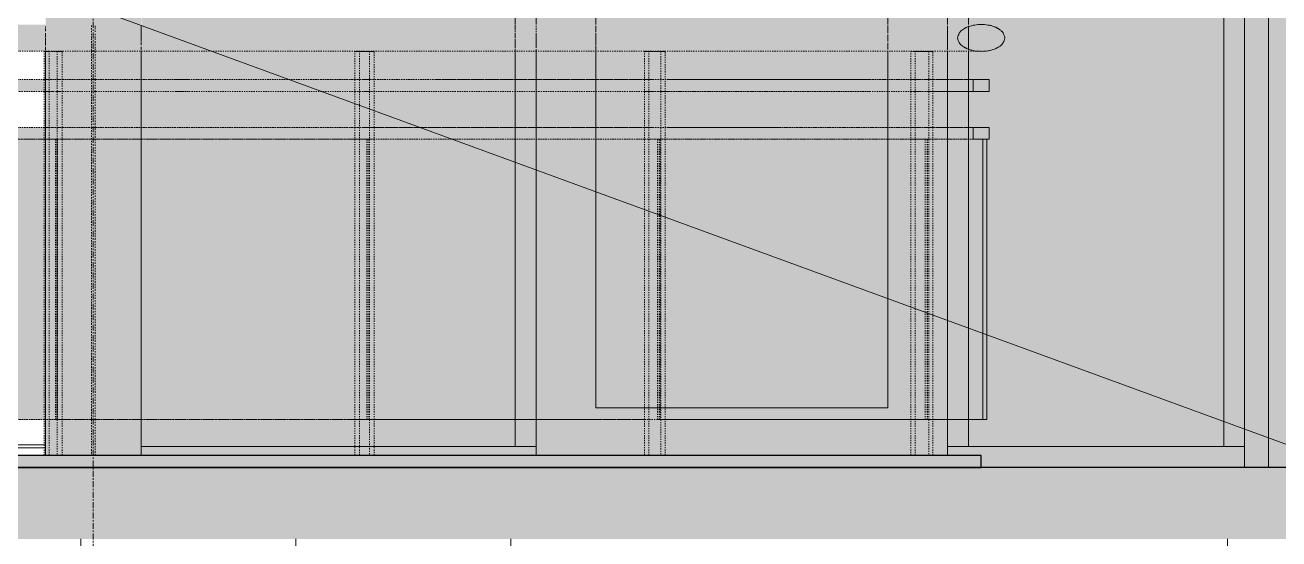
# Model space of a CAD drawing. Header units: inches. Extents: x -23445 to -32, y -314 to 853.
# Drawn here: x -7540.8 to -7435.8, y -6 to 37.1 of the extents above; entities that cross this region are included whole.
import ezdxf

# ---------------------------------------------------------------- set-up
doc = ezdxf.new("R2010")
doc.units = ezdxf.units.IN
doc.header["$MEASUREMENT"] = 0
for name, pattern in [('Dash 1_16_', [0.125, 0.0625, -0.0625]), ('Grid Line 1_2_', [0.875, 0.5, -0.125, 0.125, -0.125]), ('Hidden 1_8_', [0.1875, 0.125, -0.0625])]:
    doc.linetypes.add(name, pattern=pattern)
for name, color, linetype, lineweight in [('A-ANNO-IDEN', 131, 'Continuous', 9), ('A-DOOR', 31, 'Continuous', 9), ('A-DOOR-FRAM', 31, 'Continuous', 9), ('A-DOOR-GLAZ', 31, 'Continuous', 9), ('A-FLOR', 192, 'Continuous', 9), ('A-FLOR-HRAL', 11, 'Continuous', 9), ('A-FLOR-LEVL', 51, 'Continuous', 9), ('A-FLOR-PATT', 8, 'Continuous', 25), ('A-GLAZ-CURT', 52, 'Continuous', 9), ('A-GLAZ-CWMG', 51, 'Continuous', 9), ('A-WALL-PATT', 111, 'Continuous', 25), ('C-TOPO', 7, 'Continuous', 9), ('S-COLS', 52, 'Continuous', 9), ('S-GRID', 1, 'Continuous', 9)]:
    doc.layers.add(name, color=color, linetype=linetype, lineweight=lineweight)

# ---------------------------------------------------------------- blocks, each defined once
blk = doc.blocks.new('Struct_Xcel_Sports Complex_rvt-4-Building Section - North_South looking West _ Fitness Center')
at = {"layer": 'A-FLOR-PATT', "lineweight": 9}
h = blk.add_hatch(dxfattribs=at)
h.set_pattern_fill('FP_51', style=0, pattern_type=2)
h.set_pattern_definition([(50, (-21606.15, 72.08), (55.0854, -4.8198), [5.76, -63.36]), (355, (-21606.15, 72.08), (-10.6557, 57.7685), [4.608, -50.688]), (100.451, (-21601.557, 71.68), (44.4295, 52.9487), [4.895, -53.848]), (46.184, (-21606.15, 87.44), (81.9644, -12.712), [8.64, -95.04]), (96.636, (-21599.32, 86.38), (71.7815, 74.8124), [7.343, -80.772]), (351.184, (-21606.15, 87.44), (71.782, 74.8124), [6.912, -76.032]), (21, (-21598.47, 83.6), (45.842, -30.9215), [5.76, -63.36]), (326, (-21598.47, 83.6), (18.687, 55.6915), [4.608, -50.688]), (71.451, (-21594.65, 81.025), (64.529, 24.77), [4.895, -53.848]), (37.5, (-21606.148, 72.082), (0.9339, 25.5668), [2.534, -47.539, 2.534, -48.922, -50.88]), (37.5, (-21606.148, 72.082), (0.9339, 25.5668), [-101.53, 2.534, -48.346]), (7.5, (-21606.148, 72.082), (20.20404, 30.2913), [2.534, -26.803, 2.534, -46.387, -19.392]), (7.5, (-21606.148, 72.082), (20.20404, 30.2913), [-78.259, 2.534, -16.858]), (327.5, (-21623.274, 72.082), (40.9978, -1.7324), [2.534, -16.666, 2.534, -57.37, -79.488]), (327.5, (-21623.274, 72.082), (40.9978, -1.7324), [-79.104, 2.534, -76.954]), (317.5, (-21630.954, 72.082), (44.7889, 7.6878), [2.534, -22.426, 2.534, -37.248, -56.448]), (317.5, (-21630.954, 72.082), (44.7889, 7.6878), [-64.742, 2.534, -53.914])])
h.paths.add_polyline_path([(-21132.3, -6), (-21132.3, 0), (-22790.8, 0), (-22790.8, -6), (-21136.06, -6)], flags=0)
at = {"layer": 'A-FLOR', "color": 250, "lineweight": 25}
blk.add_line((-21132.3, 0), (-22790.8, 0), dxfattribs=at)
blk = doc.blocks.new('W-Wide Flange-Column - B1_E-1528731-Building Section - North_South looking West _ Fitness Center')
at = {"layer": 'S-COLS', "linetype": 'Hidden 1_8_'}
for p, q in [((-21385.21, 37.04), (-21385.21, 36.91)), ((-21385.21, 36.82), (-21385.21, 36.44)), ((-21384.9, 36.9), (-21384.9, 37.04)), ((-21384.9, 36.5), (-21384.9, 36.84)), ((-21385.21, 36.35), (-21385.21, 36)), ((-21385.21, 35.95), (-21385.21, 35.15)), ((-21384.9, 36), (-21384.9, 36.37)), ((-21384.9, 35.6), (-21384.9, 35.97)), ((-21385.21, 35.06), (-21385.21, 34.95)), ((-21385.21, 34.88), (-21385.21, 32.5)), ((-21384.9, 35.14), (-21384.9, 35.53)), ((-21384.9, 34.95), (-21384.9, 35.08)), ((-21384.9, 32.5), (-21384.9, 34.88)), ((-21385.21, 32.5), (-21385.21, 31.5)), ((-21385.21, 31.5), (-21385.21, 28.5)), ((-21384.9, 31.5), (-21384.9, 32.5)), ((-21384.9, 28.5), (-21384.9, 31.5)), ((-21385.21, 28.5), (-21385.21, 4)), ((-21384.9, 4), (-21384.9, 28.5)), ((-21385.21, 4), (-21385.21, 1)), ((-21384.9, 1), (-21384.9, 4))]:
    blk.add_line(p, q, dxfattribs=at)
blk = doc.blocks.new('Single-Glass 1 - 2_  10 7_16_ x96_-1318953-Building Section - North_South looking West _ Fitness Center')
at = {"layer": 'A-DOOR'}
h = blk.add_hatch(color=256, dxfattribs=at)
h.paths.add_polyline_path([(-21286.68, 0), (-21252.24, 0), (-21252.25, 96), (-21286.68, 96), (-21286.68, 21.29)], flags=0)
h.paths.add_polyline_path([(-21256.24, 4), (-21282.68, 4), (-21282.68, 92), (-21256.24, 92), (-21256.24, 21.29)], flags=0)
at = {"layer": 'A-DOOR-FRAM'}
blk.add_hatch(color=256, dxfattribs=at).paths.add_polyline_path([(-21252.24, 0), (-21249.24, 0), (-21249.24, 96.2), (-21288.68, 96.2), (-21288.68, 0), (-21286.68, 0), (-21286.68, 96), (-21252.24, 96), (-21252.24, 61.6)], flags=0)
at = {"layer": 'A-DOOR-GLAZ'}
blk.add_hatch(color=256, dxfattribs=at).paths.add_polyline_path([(-21256.24, 4), (-21256.24, 92), (-21282.68, 92), (-21282.68, 4)], flags=0)
at = {"layer": 'A-DOOR', "linetype": 'Dash 1_16_'}
for p in [(-21252.24, 96), (-21252.24, 0)]:
    blk.add_line(p, (-21286.68, 48), dxfattribs=at)
at = {"layer": 'A-DOOR'}
for p, q in [((-21282.68, 4), (-21282.68, 92)), ((-21282.68, 92), (-21256.24, 92)), ((-21256.24, 92), (-21256.24, 4)), ((-21256.24, 4), (-21282.68, 4))]:
    blk.add_line(p, q, dxfattribs=at)
at = {"layer": 'A-DOOR-FRAM'}
for p, q in [((-21286.68, 96), (-21252.24, 96)), ((-21286.68, 0), (-21286.68, 96)), ((-21252.24, 96), (-21252.24, 0)), ((-21249.24, 0), (-21249.24, 96.2))]:
    blk.add_line(p, q, dxfattribs=at)
at = {"layer": 'A-DOOR-GLAZ'}
for p, q in [((-21282.68, 92), (-21256.24, 92)), ((-21282.68, 92), (-21282.68, 4)), ((-21256.24, 92), (-21256.24, 4)), ((-21282.68, 4), (-21256.24, 4))]:
    blk.add_line(p, q, dxfattribs=at)
blk = doc.blocks.new('Railing - 2_ 8_-V165-Building Section - North_South looking West _ Fitness Center')
at = {"layer": 'A-FLOR-HRAL', "linetype": 'Dash 1_16_', "transparency": 33554432}
for points in [[(-21388.23, 4), (-21388.23, 27.5), (-21415.84, 27.5), (-21415.84, 4), (-21388.75, 4)], [(-21388.21, 4), (-21388.1, 4), (-21388.1, 27.5), (-21388.23, 27.5), (-21388.23, 4)]]:
    blk.add_hatch(color=256, dxfattribs=at).paths.add_polyline_path(points, flags=0)
at = {"layer": 'A-FLOR-HRAL', "linetype": 'Dash 1_16_'}
for p, q in [((-21415.63, 27.5), (-21415.84, 27.5)), ((-21415.84, 27.5), (-21415.84, 4)), ((-21415.84, 27.5), (-21415.71, 27.5)), ((-21415.71, 4), (-21415.71, 27.5)), ((-21415.71, 27.5), (-21415.51, 27.5)), ((-21389.17, 27.5), (-21415.63, 27.5)), ((-21415.51, 27.5), (-21389.17, 27.5)), ((-21389.17, 27.5), (-21388.23, 27.5)), ((-21388.23, 27.5), (-21389.17, 27.5)), ((-21388.23, 4), (-21388.23, 27.5)), ((-21388.21, 27.5), (-21388.1, 27.5)), ((-21388.21, 27.5), (-21388.1, 27.5)), ((-21388.1, 27.5), (-21388.1, 4)), ((-21415.84, 4), (-21415.63, 4)), ((-21415.71, 4), (-21415.84, 4)), ((-21415.51, 4), (-21415.71, 4)), ((-21415.63, 4), (-21389.17, 4)), ((-21389.17, 4), (-21415.51, 4)), ((-21388.23, 4), (-21389.17, 4)), ((-21389.17, 4), (-21388.23, 4)), ((-21388.1, 4), (-21388.21, 4)), ((-21388.21, 4), (-21388.1, 4))]:
    blk.add_line(p, q, dxfattribs=at)
blk = doc.blocks.new('Railing - 2_ x 1_2_-V166-Building Section - North_South looking West _ Fitness Center')
at = {"layer": 'A-FLOR-HRAL', "linetype": 'Dash 1_16_', "transparency": 33554432}
for points in [[(-21388.75, 1), (-21388.75, 34.87), (-21389.17, 34.87), (-21389.17, 1)], [(-21388.01, 1), (-21387.66, 1), (-21387.66, 34.87), (-21388.75, 34.87), (-21388.75, 1)]]:
    blk.add_hatch(color=256, dxfattribs=at).paths.add_polyline_path(points, flags=0)
at = {"layer": 'A-FLOR-HRAL', "linetype": 'Dash 1_16_'}
for p, q in [((-21389.17, 34.87), (-21388.08, 34.87)), ((-21388.75, 34.87), (-21389.17, 34.87)), ((-21389.17, 1), (-21389.17, 34.87)), ((-21387.66, 34.87), (-21388.75, 34.87)), ((-21388.75, 1), (-21388.75, 34.87)), ((-21388.08, 34.87), (-21388.08, 32.5)), ((-21388.08, 34.87), (-21387.66, 34.87)), ((-21387.66, 32.5), (-21387.66, 34.87)), ((-21388.08, 32.43), (-21388.08, 31.5)), ((-21388.08, 31.5), (-21388.08, 28.5)), ((-21387.66, 31.5), (-21387.66, 32.5)), ((-21387.66, 28.5), (-21387.66, 31.5)), ((-21388.08, 28.43), (-21388.08, 4)), ((-21387.66, 4), (-21387.66, 28.5)), ((-21388.08, 4), (-21388.08, 1)), ((-21387.66, 1), (-21387.66, 4))]:
    blk.add_line(p, q, dxfattribs=at)
blk = doc.blocks.new('Railing - 2_ 8_-V167-Building Section - North_South looking West _ Fitness Center')
at = {"layer": 'A-FLOR-HRAL', "linetype": 'Dash 1_16_', "transparency": 33554432}
for points in [[(-21388.21, 4), (-21362.15, 4), (-21362.15, 27.5), (-21388.21, 27.5), (-21388.21, 21.29)], [(-21362.13, 4), (-21362, 4), (-21362, 27.5), (-21362.15, 27.5), (-21362.15, 4)]]:
    blk.add_hatch(color=256, dxfattribs=at).paths.add_polyline_path(points, flags=0)
at = {"layer": 'A-FLOR-HRAL', "linetype": 'Dash 1_16_'}
for p, q in [((-21388.01, 27.5), (-21388.21, 27.5)), ((-21388.21, 27.5), (-21388.21, 4)), ((-21388.21, 27.5), (-21388.06, 27.5)), ((-21388.06, 4), (-21388.06, 27.5)), ((-21388.06, 27.5), (-21387.81, 27.5)), ((-21363.17, 27.5), (-21388.01, 27.5)), ((-21387.81, 27.5), (-21363.17, 27.5)), ((-21363.17, 27.5), (-21362.15, 27.5)), ((-21362.15, 27.5), (-21363.17, 27.5)), ((-21362.15, 4), (-21362.15, 27.5)), ((-21362.13, 27.5), (-21362, 27.5)), ((-21362.13, 27.5), (-21362, 27.5)), ((-21362, 27.5), (-21362, 4)), ((-21388.21, 4), (-21388.01, 4)), ((-21388.06, 4), (-21388.21, 4)), ((-21387.88, 4), (-21388.06, 4)), ((-21388.01, 4), (-21363.17, 4)), ((-21363.17, 4), (-21387.88, 4)), ((-21362.15, 4), (-21363.17, 4)), ((-21363.17, 4), (-21362.15, 4)), ((-21362, 4), (-21362.13, 4)), ((-21362.13, 4), (-21362, 4))]:
    blk.add_line(p, q, dxfattribs=at)
blk = doc.blocks.new('Railing - 2_ x 1_2_-V168-Building Section - North_South looking West _ Fitness Center')
at = {"layer": 'A-FLOR-HRAL', "linetype": 'Dash 1_16_', "transparency": 33554432}
for points in [[(-21362.78, 1), (-21362.78, 34.87), (-21363.17, 34.87), (-21363.17, 1)], [(-21361.95, 1), (-21361.55, 1), (-21361.55, 34.87), (-21362.78, 34.87), (-21362.78, 1)]]:
    blk.add_hatch(color=256, dxfattribs=at).paths.add_polyline_path(points, flags=0)
at = {"layer": 'A-FLOR-HRAL', "linetype": 'Dash 1_16_'}
for p, q in [((-21363.17, 34.87), (-21361.94, 34.87)), ((-21362.78, 34.87), (-21363.17, 34.87)), ((-21363.17, 1), (-21363.17, 34.87)), ((-21361.55, 34.87), (-21362.78, 34.87)), ((-21362.78, 1), (-21362.78, 34.87)), ((-21361.94, 34.87), (-21361.94, 32.5)), ((-21361.94, 34.87), (-21361.55, 34.87)), ((-21361.55, 32.5), (-21361.55, 34.87)), ((-21361.94, 32.5), (-21361.94, 31.5)), ((-21361.94, 31.5), (-21361.94, 28.5)), ((-21361.55, 31.5), (-21361.55, 32.5)), ((-21361.55, 28.5), (-21361.55, 31.5)), ((-21361.94, 28.5), (-21361.94, 4)), ((-21361.55, 4), (-21361.55, 28.5)), ((-21361.94, 4), (-21361.94, 1)), ((-21361.55, 1), (-21361.55, 4))]:
    blk.add_line(p, q, dxfattribs=at)
blk = doc.blocks.new('Railing - 2_ 8_-V169-Building Section - North_South looking West _ Fitness Center')
at = {"layer": 'A-FLOR-HRAL', "linetype": 'Dash 1_16_', "transparency": 33554432}
for points in [[(-21362.13, 4), (-21337.82, 4), (-21337.82, 27.5), (-21362.13, 27.5), (-21362.13, 21.29)], [(-21337.8, 4), (-21337.65, 4), (-21337.65, 27.5), (-21337.82, 27.5), (-21337.82, 4)]]:
    blk.add_hatch(color=256, dxfattribs=at).paths.add_polyline_path(points, flags=0)
at = {"layer": 'A-FLOR-HRAL', "linetype": 'Dash 1_16_'}
for p, q in [((-21361.95, 27.5), (-21362.13, 27.5)), ((-21362.13, 27.5), (-21362.13, 4)), ((-21362.13, 27.5), (-21361.97, 27.5)), ((-21361.97, 4), (-21361.97, 27.5)), ((-21361.97, 27.5), (-21361.79, 27.5)), ((-21338.92, 27.5), (-21361.95, 27.5)), ((-21361.79, 27.5), (-21338.92, 27.5)), ((-21338.92, 27.5), (-21337.82, 27.5)), ((-21337.82, 27.5), (-21338.92, 27.5)), ((-21337.82, 4), (-21337.82, 27.5)), ((-21337.8, 27.5), (-21337.65, 27.5)), ((-21337.8, 27.5), (-21337.65, 27.5)), ((-21337.65, 27.5), (-21337.65, 4)), ((-21362.13, 4), (-21361.95, 4)), ((-21361.97, 4), (-21362.13, 4)), ((-21361.79, 4), (-21361.97, 4)), ((-21361.95, 4), (-21338.92, 4)), ((-21338.92, 4), (-21361.79, 4)), ((-21337.82, 4), (-21338.92, 4)), ((-21338.92, 4), (-21337.82, 4)), ((-21337.65, 4), (-21337.8, 4)), ((-21337.8, 4), (-21337.65, 4))]:
    blk.add_line(p, q, dxfattribs=at)
blk = doc.blocks.new('Railing - 2_ x 1_2_-V170-Building Section - North_South looking West _ Fitness Center')
at = {"layer": 'A-FLOR-HRAL', "linetype": 'Dash 1_16_', "transparency": 33554432}
for points in [[(-21338.56, 1), (-21338.56, 34.87), (-21338.92, 34.87), (-21338.92, 1)], [(-21337.63, 1), (-21337.19, 1), (-21337.19, 34.87), (-21338.56, 34.87), (-21338.56, 1)]]:
    blk.add_hatch(color=256, dxfattribs=at).paths.add_polyline_path(points, flags=0)
at = {"layer": 'A-FLOR-HRAL', "linetype": 'Dash 1_16_'}
for p, q in [((-21338.92, 34.87), (-21337.56, 34.87)), ((-21338.56, 34.87), (-21338.92, 34.87)), ((-21338.92, 1), (-21338.92, 34.87)), ((-21337.19, 34.87), (-21338.56, 34.87)), ((-21338.56, 1), (-21338.56, 34.87)), ((-21337.56, 34.87), (-21337.56, 32.5)), ((-21337.56, 34.87), (-21337.19, 34.87)), ((-21337.19, 32.5), (-21337.19, 34.87)), ((-21337.56, 32.44), (-21337.56, 31.5)), ((-21337.56, 31.5), (-21337.56, 28.5)), ((-21337.19, 31.5), (-21337.19, 32.5)), ((-21337.19, 28.5), (-21337.19, 31.5)), ((-21337.56, 28.44), (-21337.56, 4)), ((-21337.19, 4), (-21337.19, 28.5)), ((-21337.56, 4), (-21337.56, 1)), ((-21337.19, 1), (-21337.19, 4))]:
    blk.add_line(p, q, dxfattribs=at)
blk = doc.blocks.new('Railing - 2_ 8_-V171-Building Section - North_South looking West _ Fitness Center')
at = {"layer": 'A-FLOR-HRAL', "linetype": 'Dash 1_16_', "transparency": 33554432}
for points in [[(-21315.43, 4), (-21315.43, 27.5), (-21337.8, 27.5), (-21337.8, 4), (-21316.27, 4)], [(-21315.42, 4), (-21315.25, 4), (-21315.25, 27.5), (-21315.43, 27.5), (-21315.43, 4)]]:
    blk.add_hatch(color=256, dxfattribs=at).paths.add_polyline_path(points, flags=0)
at = {"layer": 'A-FLOR-HRAL', "linetype": 'Dash 1_16_'}
for p, q in [((-21337.63, 27.5), (-21337.8, 27.5)), ((-21337.8, 27.5), (-21337.8, 4)), ((-21337.8, 27.5), (-21337.62, 27.5)), ((-21316.61, 27.5), (-21337.63, 27.5)), ((-21337.62, 4), (-21337.62, 27.5)), ((-21337.62, 27.5), (-21337.46, 27.5)), ((-21337.46, 27.5), (-21316.61, 27.5)), ((-21316.61, 27.5), (-21315.43, 27.5)), ((-21315.43, 27.5), (-21316.61, 27.5)), ((-21315.43, 4), (-21315.43, 27.5)), ((-21315.42, 27.5), (-21315.25, 27.5)), ((-21315.42, 27.5), (-21315.25, 27.5)), ((-21315.25, 27.5), (-21315.25, 4)), ((-21337.8, 4), (-21337.63, 4)), ((-21337.62, 4), (-21337.8, 4)), ((-21337.63, 4), (-21316.61, 4)), ((-21337.46, 4), (-21337.62, 4)), ((-21316.61, 4), (-21337.46, 4)), ((-21315.43, 4), (-21316.61, 4)), ((-21316.61, 4), (-21315.43, 4)), ((-21315.25, 4), (-21315.42, 4)), ((-21315.42, 4), (-21315.25, 4))]:
    blk.add_line(p, q, dxfattribs=at)
blk = doc.blocks.new('Railing - 2_ x 1_2_-V172-Building Section - North_South looking West _ Fitness Center')
at = {"layer": 'A-FLOR-HRAL', "linetype": 'Dash 1_16_', "transparency": 33554432}
for points in [[(-21316.27, 1), (-21316.27, 34.87), (-21316.61, 34.87), (-21316.61, 1)], [(-21315.27, 1), (-21314.78, 1), (-21314.78, 34.87), (-21316.27, 34.87), (-21316.27, 1)]]:
    blk.add_hatch(color=256, dxfattribs=at).paths.add_polyline_path(points, flags=0)
at = {"layer": 'A-FLOR-HRAL', "linetype": 'Dash 1_16_'}
for p, q in [((-21316.61, 34.87), (-21315.12, 34.87)), ((-21316.27, 34.87), (-21316.61, 34.87)), ((-21316.61, 1), (-21316.61, 34.87)), ((-21314.78, 34.87), (-21316.27, 34.87)), ((-21316.27, 1), (-21316.27, 34.87)), ((-21315.12, 34.87), (-21315.12, 32.5)), ((-21315.12, 34.87), (-21314.78, 34.87)), ((-21314.78, 32.5), (-21314.78, 34.87)), ((-21315.12, 32.5), (-21315.12, 31.5)), ((-21315.12, 31.5), (-21315.12, 28.5)), ((-21314.78, 31.5), (-21314.78, 32.5)), ((-21314.78, 28.5), (-21314.78, 31.5)), ((-21315.12, 28.5), (-21315.12, 4)), ((-21314.78, 4), (-21314.78, 28.5)), ((-21315.12, 4), (-21315.12, 1)), ((-21314.78, 1), (-21314.78, 4))]:
    blk.add_line(p, q, dxfattribs=at)
blk = doc.blocks.new('Railing - 2_ 8_-V173-Building Section - North_South looking West _ Fitness Center')
at = {"layer": 'A-FLOR-HRAL', "linetype": 'Dash 1_16_', "transparency": 33554432}
for points in [[(-21315.27, 4), (-21310.59, 4), (-21310.59, 27.5), (-21315.42, 27.5), (-21315.42, 4)], [(-21310.59, 4), (-21310.27, 4), (-21310.35, 27.5), (-21310.59, 27.5), (-21310.59, 21.29)]]:
    blk.add_hatch(color=256, dxfattribs=at).paths.add_polyline_path(points, flags=0)
at = {"layer": 'A-FLOR-HRAL', "linetype": 'Dash 1_16_'}
for p, q in [((-21315.42, 27.5), (-21315.22, 27.5)), ((-21315.27, 27.5), (-21315.42, 27.5)), ((-21315.42, 27.5), (-21315.42, 4)), ((-21310.59, 27.5), (-21315.27, 27.5)), ((-21315.22, 4), (-21315.22, 27.5)), ((-21315.22, 27.5), (-21315.08, 27.5)), ((-21315.08, 27.5), (-21310.27, 27.5)), ((-21315.22, 4), (-21315.42, 4)), ((-21315.42, 4), (-21315.27, 4)), ((-21315.27, 4), (-21310.59, 4)), ((-21315.08, 4), (-21315.22, 4)), ((-21310.27, 4), (-21315.08, 4))]:
    blk.add_line(p, q, dxfattribs=at)
at = {"layer": 'A-FLOR-HRAL'}
for p, q in [((-21310.27, 27.5), (-21310.59, 27.5)), ((-21310.59, 27.5), (-21310.59, 4)), ((-21310.27, 4), (-21310.27, 27.5)), ((-21310.59, 4), (-21310.27, 4))]:
    blk.add_line(p, q, dxfattribs=at)
blk = doc.blocks.new('Railing - Railing-939582-Building Section - North_South looking West _ Fitness Center')
at = {"layer": 'A-FLOR-HRAL', "linetype": 'Dash 1_16_', "transparency": 33554432}
for points in [[(-21433.03, 36), (-21312.71, 36), (-21312.39, 36.58), (-21311.82, 36.92), (-21311.25, 37.07), (-21311.18, 37.11), (-21339.64, 37.12), (-21584.05, 37.12), (-21584.05, 36), (-21434.84, 36)], [(-21310.45, 34.89), (-21309.91, 34.98), (-21309.4, 35.17), (-21308.96, 35.5), (-21308.75, 36), (-21308.96, 36.5), (-21309.39, 36.83), (-21310.35, 37.1), (-21310.45, 37.11), (-21311, 37.11), (-21311.55, 37.02), (-21312.06, 36.83), (-21312.54, 36.41), (-21312.71, 36), (-21312.5, 35.5), (-21312.06, 35.17), (-21311.55, 34.98), (-21311.01, 34.89)], [(-21513.33, 34.88), (-21445.43, 34.88), (-21360.63, 34.88), (-21328.04, 34.88), (-21311.01, 34.89), (-21311.55, 34.98), (-21312.06, 35.17), (-21312.5, 35.5), (-21312.71, 36), (-21584.05, 36), (-21584.05, 34.88), (-21513.69, 34.88)], [(-21311.39, 31.5), (-21311.39, 32.5), (-21584.05, 32.5), (-21584.05, 31.5), (-21315.19, 31.5)], [(-21310.35, 31.5), (-21310.07, 31.5), (-21310.07, 32.5), (-21311.39, 32.5), (-21311.39, 31.5)], [(-21445.1, 27.5), (-21311.39, 27.5), (-21311.39, 28.5), (-21584.05, 28.5), (-21584.05, 27.5), (-21445.56, 27.5)], [(-21310.35, 27.5), (-21310.07, 27.5), (-21310.07, 28.5), (-21311.39, 28.5), (-21311.39, 27.5)]]:
    blk.add_hatch(color=256, dxfattribs=at).paths.add_polyline_path(points, flags=0)
at = {"layer": 'A-FLOR-HRAL', "linetype": 'Dash 1_16_'}
for p, q in [((-21416.03, 32.5), (-21389.16, 32.5)), ((-21389.16, 31.5), (-21416.03, 31.5)), ((-21389.15, 32.5), (-21415.56, 32.5)), ((-21389.15, 31.5), (-21410.08, 31.5)), ((-21389.16, 32.5), (-21388.86, 32.5)), ((-21388.86, 31.5), (-21389.16, 31.5)), ((-21387.93, 32.5), (-21389.15, 32.5)), ((-21387.93, 31.5), (-21389.15, 31.5)), ((-21388.86, 32.5), (-21388.48, 32.5)), ((-21388.48, 31.5), (-21388.86, 31.5)), ((-21388.48, 32.5), (-21363.14, 32.5)), ((-21363.14, 31.5), (-21388.48, 31.5)), ((-21378.14, 32.5), (-21387.93, 32.5)), ((-21387.83, 31.5), (-21387.93, 31.5)), ((-21378.14, 31.5), (-21387.83, 31.5)), ((-21377.08, 32.5), (-21378.12, 32.5)), ((-21377.08, 31.5), (-21378.12, 31.5)), ((-21366.6, 32.5), (-21377.08, 32.5)), ((-21363.14, 31.5), (-21377.08, 31.5)), ((-21363.14, 32.5), (-21366.6, 32.5)), ((-21363.14, 32.5), (-21362.47, 32.5)), ((-21361.86, 32.5), (-21363.14, 32.5)), ((-21361.86, 31.5), (-21363.14, 31.5)), ((-21362.47, 31.5), (-21363.14, 31.5)), ((-21362.47, 32.5), (-21338.91, 32.5)), ((-21338.91, 31.5), (-21362.47, 31.5)), ((-21356.4, 32.5), (-21361.86, 32.5)), ((-21338.9, 31.5), (-21361.86, 31.5)), ((-21346.5, 32.5), (-21356.4, 32.5)), ((-21338.9, 32.5), (-21346.5, 32.5)), ((-21338.91, 32.5), (-21338.22, 32.5)), ((-21338.22, 31.5), (-21338.91, 31.5)), ((-21337.53, 32.5), (-21338.9, 32.5)), ((-21337.53, 31.5), (-21338.9, 31.5)), ((-21338.22, 32.5), (-21316.57, 32.5)), ((-21316.57, 31.5), (-21338.22, 31.5)), ((-21336.9, 32.5), (-21337.53, 32.5)), ((-21336.9, 31.5), (-21337.53, 31.5)), ((-21327.62, 32.5), (-21336.9, 32.5)), ((-21327.62, 31.5), (-21336.9, 31.5)), ((-21320.01, 32.5), (-21327.62, 32.5)), ((-21320.01, 31.5), (-21327.62, 31.5)), ((-21316.57, 32.5), (-21319.94, 32.5)), ((-21316.57, 31.5), (-21319.94, 31.5)), ((-21316.57, 32.5), (-21315.9, 32.5)), ((-21315.15, 32.5), (-21316.57, 32.5)), ((-21315.15, 31.5), (-21316.57, 31.5)), ((-21315.9, 31.5), (-21316.57, 31.5)), ((-21315.9, 32.5), (-21311.39, 32.5)), ((-21311.39, 31.5), (-21315.9, 31.5)), ((-21310.07, 32.5), (-21315.15, 32.5)), ((-21310.07, 31.5), (-21315.15, 31.5)), ((-21416.03, 28.5), (-21389.16, 28.5)), ((-21389.15, 28.5), (-21415.56, 28.5)), ((-21389.16, 28.5), (-21388.48, 28.5)), ((-21387.93, 28.5), (-21389.15, 28.5)), ((-21388.48, 28.5), (-21363.14, 28.5)), ((-21363.14, 28.5), (-21387.93, 28.5)), ((-21363.14, 28.5), (-21362.47, 28.5)), ((-21361.86, 28.5), (-21363.14, 28.5)), ((-21362.47, 28.5), (-21338.91, 28.5)), ((-21346.5, 28.5), (-21361.86, 28.5)), ((-21338.9, 28.5), (-21346.5, 28.5)), ((-21338.91, 28.5), (-21338.22, 28.5)), ((-21337.53, 28.5), (-21338.9, 28.5)), ((-21338.22, 28.5), (-21316.57, 28.5)), ((-21336.9, 28.5), (-21337.53, 28.5)), ((-21327.62, 28.5), (-21336.9, 28.5)), ((-21318.67, 28.5), (-21327.62, 28.5)), ((-21316.57, 28.5), (-21318.67, 28.5)), ((-21316.57, 28.5), (-21315.9, 28.5)), ((-21315.15, 28.5), (-21316.57, 28.5)), ((-21315.9, 28.5), (-21311.39, 28.5)), ((-21310.07, 28.5), (-21315.15, 28.5)), ((-21389.16, 27.5), (-21416.03, 27.5)), ((-21389.15, 27.5), (-21415.56, 27.5)), ((-21388.48, 27.5), (-21389.16, 27.5)), ((-21388.22, 27.5), (-21389.15, 27.5)), ((-21363.14, 27.5), (-21388.48, 27.5)), ((-21387.93, 27.5), (-21388.2, 27.5)), ((-21363.14, 27.5), (-21387.93, 27.5)), ((-21362.11, 27.5), (-21363.14, 27.5)), ((-21362.47, 27.5), (-21363.14, 27.5)), ((-21338.91, 27.5), (-21362.47, 27.5)), ((-21361.86, 27.5), (-21362.09, 27.5)), ((-21338.9, 27.5), (-21361.86, 27.5)), ((-21338.22, 27.5), (-21338.91, 27.5)), ((-21337.8, 27.5), (-21338.9, 27.5)), ((-21316.57, 27.5), (-21338.22, 27.5)), ((-21337.53, 27.5), (-21337.79, 27.5)), ((-21316.57, 27.5), (-21337.53, 27.5)), ((-21315.39, 27.5), (-21316.57, 27.5)), ((-21315.9, 27.5), (-21316.57, 27.5)), ((-21311.39, 27.5), (-21315.9, 27.5)), ((-21315.15, 27.5), (-21315.38, 27.5)), ((-21310.34, 27.5), (-21315.15, 27.5)), ((-21310.07, 27.5), (-21310.26, 27.5))]:
    blk.add_line(p, q, dxfattribs=at)
at = {"layer": 'A-FLOR-HRAL'}
for p, q in [((-21310.07, 32.5), (-21311.39, 32.5)), ((-21311.39, 32.5), (-21311.39, 31.5)), ((-21311.39, 31.5), (-21310.07, 31.5)), ((-21310.07, 31.5), (-21310.07, 32.5)), ((-21310.07, 28.5), (-21311.39, 28.5)), ((-21311.39, 28.5), (-21311.39, 27.5)), ((-21310.07, 27.5), (-21310.07, 28.5)), ((-21311.39, 27.5), (-21310.07, 27.5))]:
    blk.add_line(p, q, dxfattribs=at)
at = {"layer": 'A-FLOR-HRAL', "linetype": 'Dash 1_16_', "flags": 128}
blk.add_lwpolyline([(-21310.73, 34.88), (-21318.69, 34.88), (-21326.94, 34.88), (-21335.49, 34.88), (-21344.31, 34.88), (-21353.39, 34.88), (-21362.73, 34.88), (-21372.32, 34.88), (-21382.14, 34.88), (-21392.19, 34.88), (-21402.45, 34.88), (-21412.91, 34.88), (-21423.56, 34.88), (-21434.39, 34.88), (-21445.39, 34.88), (-21456.54, 34.88), (-21467.84, 34.88), (-21479.26, 34.88), (-21490.8, 34.88), (-21502.44, 34.88), (-21514.17, 34.88), (-21525.98, 34.88), (-21537.86, 34.88), (-21549.78, 34.88), (-21561.75, 34.88), (-21573.74, 34.88), (-21584.05, 34.88)], dxfattribs=at)
at = {"layer": 'A-FLOR-HRAL'}
for points in [[(-21308.75, 36), (-21308.76, 36.05), (-21308.78, 36.14), (-21308.82, 36.27), (-21308.87, 36.37), (-21308.92, 36.45), (-21308.96, 36.5), (-21309, 36.55), (-21309.06, 36.61), (-21309.16, 36.69), (-21309.25, 36.75), (-21309.34, 36.8), (-21309.39, 36.83), (-21309.45, 36.86), (-21309.54, 36.9), (-21309.64, 36.94), (-21309.78, 36.99), (-21309.91, 37.03), (-21310.04, 37.06), (-21310.22, 37.09), (-21310.45, 37.12), (-21310.73, 37.13), (-21311, 37.12), (-21311.23, 37.09), (-21311.41, 37.06), (-21311.57, 37.02), (-21311.75, 36.97), (-21311.91, 36.91), (-21312.01, 36.86), (-21312.05, 36.83), (-21312.08, 36.82), (-21312.17, 36.77), (-21312.3, 36.69), (-21312.42, 36.59), (-21312.48, 36.52), (-21312.5, 36.49), (-21312.53, 36.45), (-21312.59, 36.36), (-21312.66, 36.21), (-21312.69, 36.07), (-21312.71, 36)], [(-21312.71, 36), (-21312.7, 35.95), (-21312.68, 35.86), (-21312.63, 35.73), (-21312.59, 35.63), (-21312.54, 35.55), (-21312.5, 35.5), (-21312.46, 35.45), (-21312.39, 35.39), (-21312.3, 35.32), (-21312.2, 35.25), (-21312.12, 35.2), (-21312.06, 35.17), (-21312, 35.14), (-21311.92, 35.1), (-21311.81, 35.06), (-21311.68, 35.01), (-21311.55, 34.98), (-21311.42, 34.94), (-21311.23, 34.91), (-21311.01, 34.88), (-21310.73, 34.87), (-21310.45, 34.88), (-21310.23, 34.91), (-21310.04, 34.94), (-21309.89, 34.98), (-21309.71, 35.03), (-21309.55, 35.09), (-21309.45, 35.14), (-21309.4, 35.16), (-21309.37, 35.18), (-21309.29, 35.23), (-21309.15, 35.31), (-21309.03, 35.41), (-21308.97, 35.48), (-21308.95, 35.51), (-21308.92, 35.55), (-21308.87, 35.64), (-21308.8, 35.79), (-21308.76, 35.93), (-21308.75, 36)]]:
    blk.add_open_spline(points, degree=3, knots=[0, 0, 0, 0, 0.027778, 0.055556, 0.083333, 0.097222, 0.111111, 0.125, 0.138889, 0.166667, 0.194444, 0.208333, 0.222222, 0.236111, 0.25, 0.277778, 0.305556, 0.333333, 0.361111, 0.388889, 0.444444, 0.5, 0.555556, 0.611111, 0.638889, 0.666667, 0.708333, 0.75, 0.770833, 0.776042, 0.78125, 0.791667, 0.833333, 0.875, 0.885417, 0.890625, 0.895833, 0.916667, 0.958333, 1, 1, 1, 1], dxfattribs=at)
for name in ['Railing - 2_ x 1_2_-V166-Building Section - North_South looking West _ Fitness Center', 'Railing - 2_ x 1_2_-V168-Building Section - North_South looking West _ Fitness Center', 'Railing - 2_ x 1_2_-V170-Building Section - North_South looking West _ Fitness Center', 'Railing - 2_ x 1_2_-V172-Building Section - North_South looking West _ Fitness Center', 'Railing - 2_ 8_-V165-Building Section - North_South looking West _ Fitness Center', 'Railing - 2_ 8_-V167-Building Section - North_South looking West _ Fitness Center', 'Railing - 2_ 8_-V169-Building Section - North_South looking West _ Fitness Center', 'Railing - 2_ 8_-V171-Building Section - North_South looking West _ Fitness Center', 'Railing - 2_ 8_-V173-Building Section - North_South looking West _ Fitness Center']:
    blk.add_blockref(name, (0, 0))
blk = doc.blocks.new('System Panel - Interior Glazing-1220302-Building Section - North_South looking West _ Fitness Center')
at = {"layer": 'A-GLAZ-CURT'}
blk.add_hatch(color=256, dxfattribs=at).paths.add_polyline_path([(-21381.05, 1.75), (-21349.74, 1.75), (-21349.74, 96), (-21381.05, 96), (-21381.05, 4)], flags=0)
blk = doc.blocks.new('Door_Single_Storefront - one-1371404-Building Section - North_South looking West _ Fitness Center')
at = {"layer": 'A-DOOR'}
h = blk.add_hatch(color=256, dxfattribs=at)
h.paths.add_polyline_path([(-21347.99, 1), (-21313.55, 1), (-21313.55, 96), (-21347.99, 96), (-21347.99, 1.75)], flags=0)
h.paths.add_polyline_path([(-21337.19, 5), (-21342.99, 5), (-21342.99, 91), (-21318.55, 91), (-21318.55, 5), (-21329.71, 5)], flags=0)
blk.add_hatch(color=256, dxfattribs=at).paths.add_polyline_path([(-21318.55, 5), (-21318.55, 91), (-21342.99, 91), (-21342.99, 5), (-21329.71, 5)], flags=0)
for p, q in [((-21342.99, 37.12), (-21342.99, 91)), ((-21342.99, 91), (-21318.55, 91)), ((-21318.55, 91), (-21318.55, 37.11)), ((-21342.99, 36.47), (-21342.99, 37)), ((-21318.55, 37.05), (-21318.55, 36.41)), ((-21342.99, 35.41), (-21342.99, 36.41)), ((-21318.55, 36.29), (-21318.55, 35.71)), ((-21342.99, 35.12), (-21342.99, 35.35)), ((-21342.99, 34.95), (-21342.99, 35.09)), ((-21342.99, 32.5), (-21342.99, 34.88)), ((-21318.55, 35.6), (-21318.55, 35.03)), ((-21318.55, 34.9), (-21318.55, 32.5)), ((-21342.99, 31.5), (-21342.99, 32.5)), ((-21342.99, 28.5), (-21342.99, 31.5)), ((-21318.55, 32.5), (-21318.55, 31.5)), ((-21318.55, 31.5), (-21318.55, 28.5)), ((-21342.99, 5), (-21342.99, 28.5)), ((-21318.55, 28.5), (-21318.55, 5)), ((-21338.92, 5), (-21342.99, 5)), ((-21337.82, 5), (-21338.92, 5)), ((-21337.65, 5), (-21337.8, 5)), ((-21337.19, 5), (-21337.65, 5)), ((-21318.55, 5), (-21337.19, 5))]:
    blk.add_line(p, q, dxfattribs=at)
blk = doc.blocks.new('System Panel - Interior Glazing-1319791-Building Section - North_South looking West _ Fitness Center')
at = {"layer": 'A-GLAZ-CURT'}
blk.add_hatch(color=256, dxfattribs=at).paths.add_polyline_path([(-21310.27, 1.75), (-21290.43, 1.75), (-21290.43, 96), (-21311.8, 96), (-21311.8, 1.75), (-21310.59, 1.75)], flags=0)
blk = doc.blocks.new('Rectangular Mullion - Interior 1_75_ x 4_5_-1305250-Building Section - North_South looking West _ Fitness Center')
at = {"layer": 'A-GLAZ-CWMG'}
blk.add_hatch(color=256, dxfattribs=at).paths.add_polyline_path([(-21363.17, 1), (-21347.99, 1), (-21347.99, 1.75), (-21381.05, 1.75), (-21381.05, 1), (-21368.45, 1)], flags=0)
for p, q in [((-21363.17, 1.75), (-21381.05, 1.75)), ((-21361.55, 1.75), (-21363.17, 1.75)), ((-21347.99, 1.75), (-21361.55, 1.75)), ((-21347.99, 1.75), (-21347.99, 1))]:
    blk.add_line(p, q, dxfattribs=at)
blk = doc.blocks.new('Rectangular Mullion - Interior 1_75_ x 4_5_-1319789-Building Section - North_South looking West _ Fitness Center')
at = {"layer": 'A-GLAZ-CWMG'}
blk.add_hatch(color=256, dxfattribs=at).paths.add_polyline_path([(-21310.73, 0), (-21288.68, 0), (-21288.68, 1.75), (-21313.55, 1.75), (-21313.55, 1), (-21310.73, 1)], flags=0)
for p, q in [((-21313.55, 1), (-21313.55, 1.75)), ((-21288.68, 1.75), (-21313.55, 1.75)), ((-21288.68, 1.75), (-21288.68, 0))]:
    blk.add_line(p, q, dxfattribs=at)
blk = doc.blocks.new('Rectangular Mullion - Interior 1_75_ x 4_5_-V178-Building Section - North_South looking West _ Fitness Center')
at = {"layer": 'A-GLAZ-CWMG'}
blk.add_hatch(color=256, dxfattribs=at).paths.add_polyline_path([(-21347.99, 1.75), (-21347.99, 96), (-21349.74, 96), (-21349.74, 1.75)], flags=0)
for p, q in [((-21349.74, 96), (-21347.99, 96)), ((-21349.74, 96), (-21349.74, 37.12)), ((-21347.99, 37.12), (-21347.99, 96)), ((-21349.74, 37.08), (-21349.74, 36.97)), ((-21349.74, 36.96), (-21349.74, 36.69)), ((-21347.99, 36.9), (-21347.99, 37)), ((-21347.99, 36.67), (-21347.99, 36.81)), ((-21349.74, 36.62), (-21349.74, 36.48)), ((-21349.74, 36.41), (-21349.74, 36)), ((-21349.74, 35.92), (-21349.74, 35.5)), ((-21347.99, 36.49), (-21347.99, 36.6)), ((-21347.99, 35.16), (-21347.99, 36.41)), ((-21349.74, 35.49), (-21349.74, 35.16)), ((-21349.74, 35.08), (-21349.74, 34.93)), ((-21349.74, 34.88), (-21349.74, 32.5)), ((-21347.99, 34.92), (-21347.99, 35.07)), ((-21347.99, 32.5), (-21347.99, 34.88)), ((-21349.74, 32.5), (-21349.74, 31.5)), ((-21349.74, 31.5), (-21349.74, 28.5)), ((-21347.99, 31.53), (-21347.99, 32.5)), ((-21347.99, 28.5), (-21347.99, 31.5)), ((-21349.74, 28.5), (-21349.74, 4)), ((-21347.99, 27.53), (-21347.99, 28.5)), ((-21347.99, 4), (-21347.99, 27.5)), ((-21349.74, 4), (-21349.74, 1.75)), ((-21347.99, 1.75), (-21347.99, 4)), ((-21347.99, 1.75), (-21349.74, 1.75))]:
    blk.add_line(p, q, dxfattribs=at)
blk = doc.blocks.new('Rectangular Mullion - Interior 1_75_ x 4_5_-V179-Building Section - North_South looking West _ Fitness Center')
at = {"layer": 'A-GLAZ-CWMG'}
blk.add_hatch(color=256, dxfattribs=at).paths.add_polyline_path([(-21311.8, 1.75), (-21311.8, 96), (-21313.55, 96), (-21313.55, 1.75)], flags=0)
for p, q in [((-21313.55, 96), (-21311.8, 96)), ((-21313.55, 96), (-21313.55, 37.12)), ((-21311.8, 37.11), (-21311.8, 96)), ((-21313.55, 37), (-21313.55, 36.43)), ((-21311.8, 34.98), (-21311.8, 37.02)), ((-21313.55, 36.41), (-21313.55, 35)), ((-21313.55, 34.89), (-21313.55, 32.5)), ((-21311.8, 32.5), (-21311.8, 34.89)), ((-21313.55, 32.5), (-21313.55, 31.5)), ((-21313.55, 31.5), (-21313.55, 28.5)), ((-21311.8, 31.55), (-21311.8, 32.5)), ((-21311.8, 28.5), (-21311.8, 31.5)), ((-21313.55, 28.5), (-21313.55, 4)), ((-21311.8, 27.55), (-21311.8, 28.5)), ((-21311.8, 4), (-21311.8, 27.5)), ((-21313.55, 4), (-21313.55, 1.75)), ((-21311.8, 1.75), (-21311.8, 4)), ((-21311.8, 1.75), (-21313.55, 1.75))]:
    blk.add_line(p, q, dxfattribs=at)
blk = doc.blocks.new('Rectangular Mullion - Interior 1_75_ x 4_5_-1220297-Building Section - North_South looking West _ Fitness Center')
at = {"layer": 'A-GLAZ-CWMG'}
blk.add_hatch(color=256, dxfattribs=at).paths.add_polyline_path([(-21288.68, 1.75), (-21288.68, 96), (-21290.43, 96), (-21290.43, 1.75)], flags=0)
for p, q in [((-21290.43, 96), (-21288.68, 96)), ((-21290.43, 96), (-21290.43, 1.75)), ((-21288.68, 1.75), (-21288.68, 96)), ((-21288.68, 1.75), (-21290.43, 1.75))]:
    blk.add_line(p, q, dxfattribs=at)

msp = doc.modelspace()

# ---------------------------------------------------------------- hatches: boundary and pattern name
at = {"layer": 'A-FLOR'}
msp.add_hatch(color=256, dxfattribs=at).paths.add_polyline_path([(-7460.73, 0), (-7460.73, 1), (-8329.38, 1), (-8329.38, 0), (-7479.72, 0)], flags=0)
at = {"layer": 'A-WALL-PATT', "lineweight": 9}
h = msp.add_hatch(dxfattribs=at)
h.set_pattern_fill('FP_53', color=256, style=0, pattern_type=2)
h.set_pattern_definition([(90, (-20550.05, -673.75), (-193, -193), [48, -145]), (180, (-20550.05, -673.75), (-2e-14, -193), [96.25, -96.75]), (270, (-20646.3, -625.75), (-193, -193), [48, -145]), (180, (-20550.05, -625.75), (-2e-14, -193), [96.25, -96.75]), (270, (-20646.55, -625.75), (-193, -193), [48, -145]), (180, (-20646.55, -625.75), (-2e-14, -193), [96.25, -96.75]), (90, (-20742.8, -673.75), (-193, -193), [48, -145]), (180, (-20646.55, -673.75), (-2e-14, -193), [96.25, -96.75]), (90, (-20598.05, -625.5), (-193, -193), [48, -145]), (180, (-20549.8, -625.5), (-2e-14, -193), [48.25, -144.75]), (180, (-20549.8, -577.5), (-2e-14, -193), [48.25, -144.75]), (90, (-20694.55, -625.5), (-193, -193), [48, -145]), (180, (-20598.3, -625.5), (-2e-14, -193), [96.25, -96.75]), (270, (-20598.3, -577.5), (-193, -193), [48, -145]), (180, (-20598.3, -577.5), (-2e-14, -193), [96.25, -96.75]), (180, (-20694.8, -625.5), (-2e-14, -193), [48, -145]), (270, (-20694.8, -577.5), (-193, -193), [48, -145]), (180, (-20694.8, -577.5), (-2e-14, -193), [48, -145]), (90, (-20550.05, -577.25), (-193, -193), [48, -145]), (180, (-20550.05, -577.25), (-2e-14, -193), [96.25, -96.75]), (270, (-20646.3, -529.25), (-193, -193), [48, -145]), (180, (-20550.05, -529.25), (-2e-14, -193), [96.25, -96.75]), (270, (-20646.55, -529.25), (-193, -193), [48, -145]), (180, (-20646.55, -529.25), (-2e-14, -193), [96.25, -96.75]), (270, (-20742.8, -529.25), (-193, -193), [48, -145]), (180, (-20646.55, -577.25), (-2e-14, -193), [96.25, -96.75]), (90, (-20598.05, -529), (-193, -193), [48, -145]), (180, (-20549.8, -529), (-2e-14, -193), [48.25, -144.75]), (180, (-20549.8, -481), (-2e-14, -193), [48.25, -144.75]), (90, (-20694.55, -529), (-193, -193), [48, -145]), (180, (-20598.3, -529), (-2e-14, -193), [96.25, -96.75]), (270, (-20598.3, -481), (-193, -193), [48, -145]), (180, (-20598.3, -481), (-2e-14, -193), [96.25, -96.75]), (180, (-20694.8, -529), (-2e-14, -193), [48, -145]), (270, (-20694.8, -481), (-193, -193), [48, -145]), (180, (-20694.8, -481), (-2e-14, -193), [48, -145])])
h.paths.add_polyline_path([(-7539.06, 1), (-7539.06, 146.25), (-7679.43, 146.25), (-7679.43, 1), (-7539.17, 1)], flags=0)
h.paths.add_polyline_path([(-7580.83, 34.87), (-7580.83, 34.88), (-7579.44, 34.87)], flags=0)
h.paths.add_polyline_path([(-7440.99, 98.25), (-7296.81, 98.25), (-7296.81, 146.25), (-7531.06, 146.25), (-7531.06, 98.25), (-7479.72, 98.25)], flags=0)
at = {"layer": 'C-TOPO'}
h = msp.add_hatch(dxfattribs=at)
h.set_pattern_fill('FP_42', color=256, style=0, pattern_type=2)
h.set_pattern_definition([(0, (-21606.15, 72.08), (48, 48), [48, -48]), (0, (-21606.15, 90.08), (48, 48), [48, -48]), (0, (-21606.15, 108.08), (48, 48), [48, -48]), (90, (-21600.15, 114.08), (-48, 48), [48, -48]), (90, (-21582.15, 114.08), (-48, 48), [48, -48]), (90, (-21564.15, 114.08), (-48, 48), [48, -48])])
h.paths.add_polyline_path([(-9028.96, -99.62), (-7274.95, -99.62), (-7274.95, -48), (-7287.31, -48), (-7287.31, -36), (-7282.31, -36), (-7282.31, -6), (-8940.81, -6), (-8940.81, -36), (-8935.81, -36), (-8935.81, -48), (-8953.81, -48), (-8953.81, -36), (-8950.81, -36), (-8950.81, 0), (-9183.88, 0), (-9183.88, -99.62), (-9032.8, -99.62)], flags=0)
at = {"layer": 'S-COLS', "lineweight": 5}
h = msp.add_hatch(color=256, dxfattribs=at)
h.paths.add_polyline_path([(-7531.06, 1), (-7531.06, 154.5), (-7539.06, 154.5), (-7539.06, 1), (-7537.67, 1)], flags=0)
h.paths.add_polyline_path([(-7539.06, 186.5), (-7531.06, 186.5), (-7531.06, 376.45), (-7539.06, 376.12), (-7539.06, 202.66)], flags=0)

# ---------------------------------------------------------------- linework, layer by layer
at = {"layer": 'A-ANNO-IDEN', "color": 153}
msp.add_line((-7636.29, 75.6), (-6968, -169.18), dxfattribs=at)
at = {"layer": 'A-FLOR', "lineweight": 25}
for p, q in [((-7460.73, 1), (-8329.38, 1)), ((-8329.38, 0), (-7460.73, 0)), ((-7460.73, 0), (-7460.73, 1))]:
    msp.add_line(p, q, dxfattribs=at)
at = {"layer": 'A-FLOR-LEVL', "linetype": 'Grid Line 1_2_'}
msp.add_line((-9377.38, 0), (-6327.09, 0), dxfattribs=at)
at = {"layer": 'S-COLS'}
for p, q in [((-7539.06, 36.97), (-7539.06, 36.86)), ((-7539.06, 36.8), (-7539.06, 36.56)), ((-7531.06, 36.98), (-7531.06, 36.43)), ((-7539.06, 36.41), (-7539.06, 36.06)), ((-7539.06, 36), (-7539.06, 35.35)), ((-7531.06, 36.41), (-7531.06, 35.75)), ((-7531.06, 35.69), (-7531.06, 35.39)), ((-7539.06, 35.25), (-7539.06, 35.1)), ((-7539.06, 35.09), (-7539.06, 34.97)), ((-7539.06, 34.87), (-7539.06, 32.5)), ((-7531.06, 35.25), (-7531.06, 34.96)), ((-7531.06, 34.9), (-7531.06, 32.5)), ((-7539.06, 32.48), (-7539.06, 31.5)), ((-7539.06, 31.5), (-7539.06, 28.5)), ((-7531.06, 32.5), (-7531.06, 31.5)), ((-7531.06, 31.5), (-7531.06, 28.5)), ((-7539.06, 28.48), (-7539.06, 4)), ((-7531.06, 28.5), (-7531.06, 4)), ((-7539.06, 4), (-7539.06, 1)), ((-7531.06, 4), (-7531.06, 1))]:
    msp.add_line(p, q, dxfattribs=at)
at = {"layer": 'S-GRID', "linetype": 'Grid Line 1_2_'}
msp.add_line((-7535.06, -293.04), (-7535.06, 738.66), dxfattribs=at)
msp.add_line((-7535.06, -293.04), (-7535.06, 738.66), dxfattribs=at)

# ---------------------------------------------------------------- block references
at = {"color": 90, "lineweight": 5}
msp.add_blockref('Struct_Xcel_Sports Complex_rvt-4-Building Section - North_South looking West _ Fitness Center', (13850, 0), dxfattribs=at)
at = {"layer": 'A-DOOR'}
for name in ['Door_Single_Storefront - one-1371404-Building Section - North_South looking West _ Fitness Center', 'Single-Glass 1 - 2_  10 7_16_ x96_-1318953-Building Section - North_South looking West _ Fitness Center']:
    msp.add_blockref(name, (13850, 0), dxfattribs=at)
at = {"layer": 'A-FLOR-HRAL', "linetype": 'Dash 1_16_'}
msp.add_blockref('Railing - Railing-939582-Building Section - North_South looking West _ Fitness Center', (13850, 0), dxfattribs=at)
at = {"layer": 'A-GLAZ-CURT'}
for name in ['System Panel - Interior Glazing-1220302-Building Section - North_South looking West _ Fitness Center', 'System Panel - Interior Glazing-1319791-Building Section - North_South looking West _ Fitness Center']:
    msp.add_blockref(name, (13850, 0), dxfattribs=at)
at = {"layer": 'A-GLAZ-CWMG'}
for name in ['Rectangular Mullion - Interior 1_75_ x 4_5_-V178-Building Section - North_South looking West _ Fitness Center', 'Rectangular Mullion - Interior 1_75_ x 4_5_-V179-Building Section - North_South looking West _ Fitness Center', 'Rectangular Mullion - Interior 1_75_ x 4_5_-1220297-Building Section - North_South looking West _ Fitness Center', 'Rectangular Mullion - Interior 1_75_ x 4_5_-1305250-Building Section - North_South looking West _ Fitness Center', 'Rectangular Mullion - Interior 1_75_ x 4_5_-1319789-Building Section - North_South looking West _ Fitness Center']:
    msp.add_blockref(name, (13850, 0), dxfattribs=at)
at = {"layer": 'S-COLS', "linetype": 'Hidden 1_8_'}
msp.add_blockref('W-Wide Flange-Column - B1_E-1528731-Building Section - North_South looking West _ Fitness Center', (13850, 0), dxfattribs=at)

doc.saveas('drawing.dxf')
